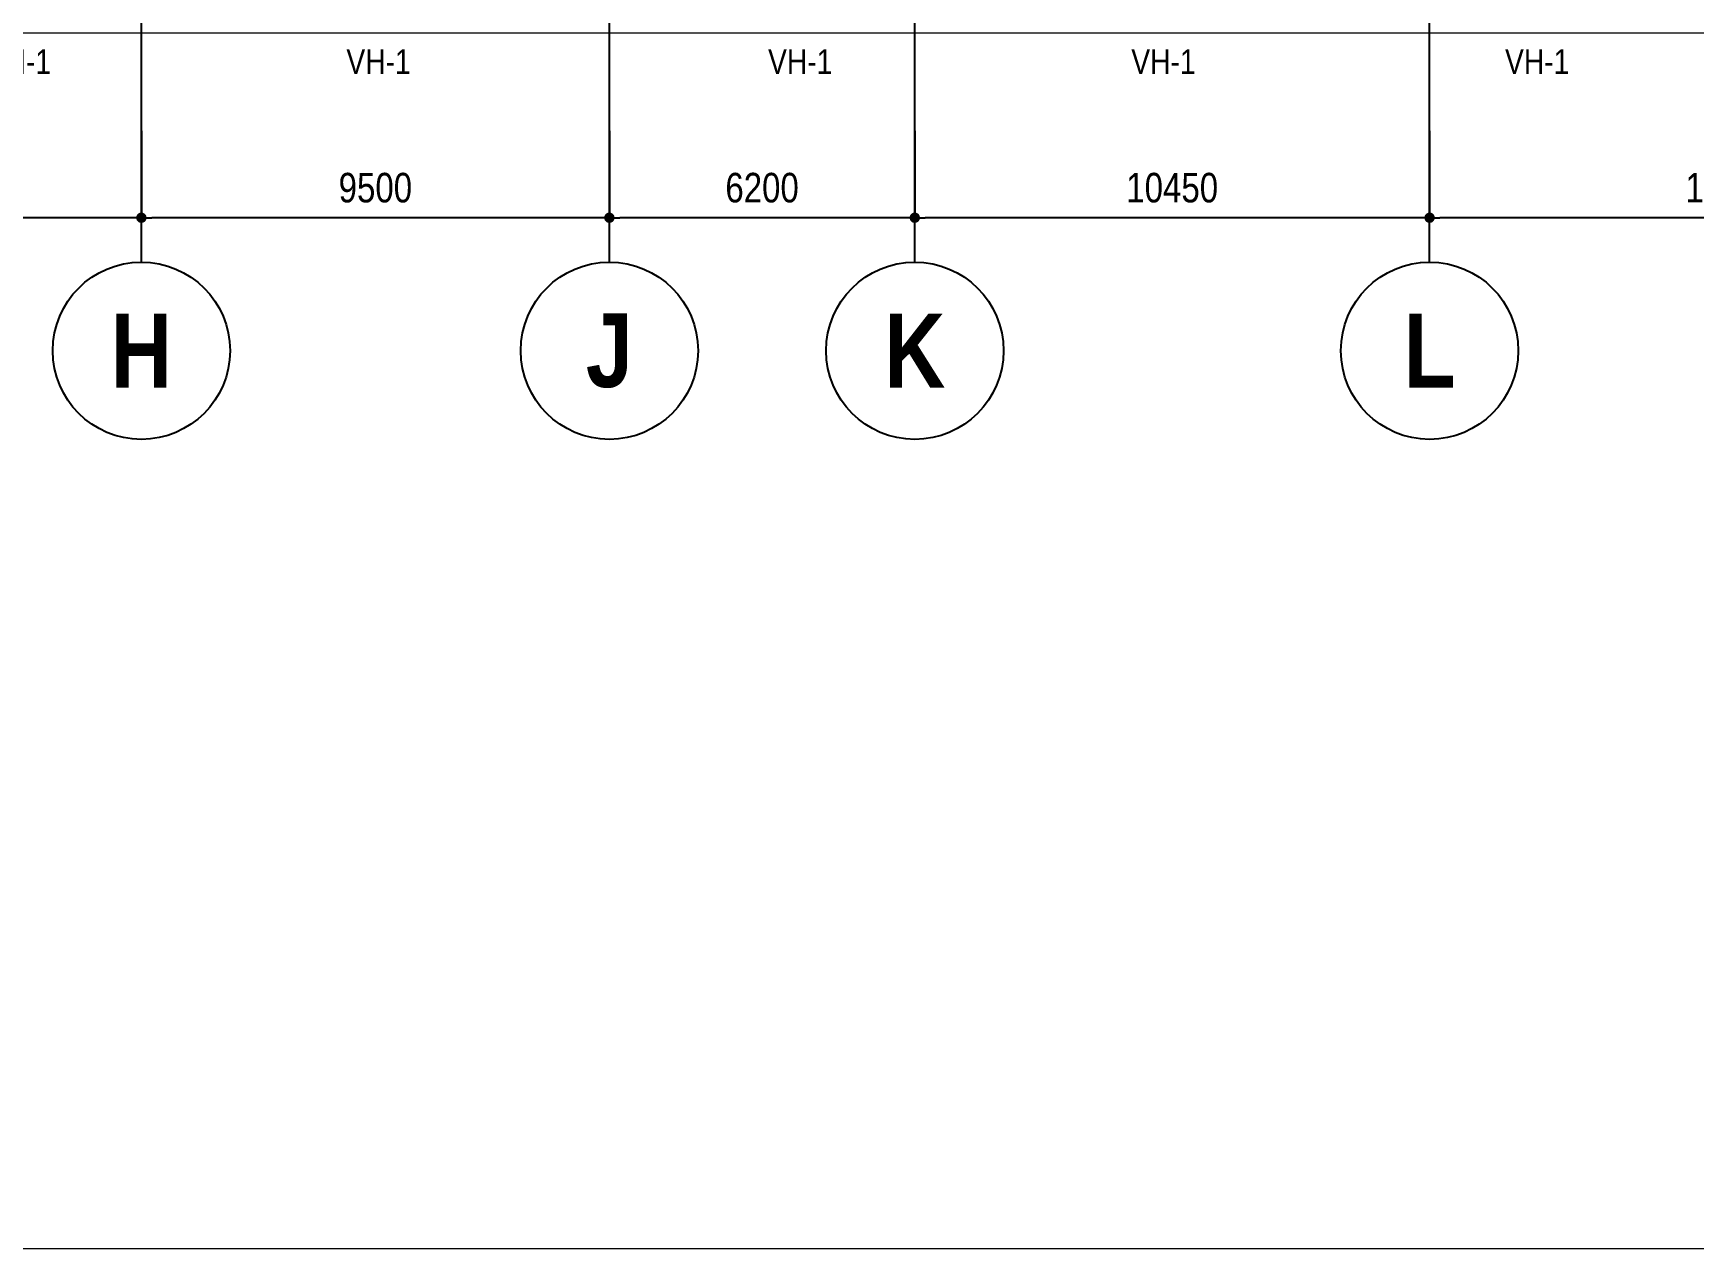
# Model space of a CAD drawing. Header units: millimetres. Extents: x 2356525 to 2927188, y -665534 to -417818.
# Drawn here: x 2761243 to 2794952, y -643665 to -618981 of the extents above; entities that cross this region are included whole.
import ezdxf
from ezdxf.enums import TextEntityAlignment as Align

# ---------------------------------------------------------------- set-up
doc = ezdxf.new("R2010")
doc.units = ezdxf.units.MM
doc.header["$LTSCALE"] = 200
doc.header["$MEASUREMENT"] = 0
doc.linetypes.add('CHG_XX_Luoi truc$0$MB_Luoi truc$0$Center101', pattern=[13, 10, -1, 1, -1])
doc.layers.get('0').update_dxf_attribs({"lineweight": 9})
doc.layers.get('Defpoints').update_dxf_attribs({"color": 10, "lineweight": 0})
for name, color, linetype, lineweight in [('CHG_XX_Cot_Ham 2$0$NS-Pier-H2', 150, 'Continuous', 13), ('CHG_XX_Damsan_Ham 2$0$CHG_XX_Damsan_Ham 2$0$DBAO', 3, 'Continuous', 13), ('CHG_XX_Damsan_Ham 2$0$HATCH', 57, 'Continuous', 9), ('DBAO', 90, 'Continuous', 13), ('MB_Luoi truc$0$Dim 300', 1, 'Continuous', 5), ('TEXT P X', 1, 'Continuous', 9)]:
    doc.layers.add(name, color=color, linetype=linetype, lineweight=lineweight)
doc.layers.add('CHG_XX_Luoi truc$0$Grid', color=34, linetype='Continuous')
doc.layers.add('CHG_XX_Luoi truc$0$Grid Line', color=251, linetype='CHG_XX_Luoi truc$0$MB_Luoi truc$0$Center101')
doc.styles.add('CHG_XX_Luoi truc$0$MB_Luoi truc$0$Grid A-F$0$VNI-HelveCB', font='')
doc.styles.add('MB_Luoi truc$0$Arial_C', font='arial.ttf', dxfattribs={"width": 0.8})
doc.styles.add('TTP-HelCon', font='')
doc.styles.get('CHG_XX_Luoi truc$0$MB_Luoi truc$0$Grid A-F$0$VNI-HelveCB').set_extended_font_data('VNI-Helve-Condense', bold=True)
doc.styles.get('TTP-HelCon').set_extended_font_data('VNI-Helve-Condense')
doc.dimstyles.new('MB_Luoi truc$0$Dim 300 (A1-A2)', dxfattribs={"dimscale": 300, "dimtxt": 2, "dimasz": 0.7, "dimexe": 0, "dimexo": 1, "dimgap": 1, "dimtad": 1, "dimdec": 0, "dimzin": 12, "dimdsep": 46, "dimtxsty": 'MB_Luoi truc$0$Arial_C', "dimblk": 'MB_Luoi truc$0$_Dot', "dimcen": 1, "dimclrd": 256, "dimclre": 256, "dimclrt": 3, "dimadec": 0, "dimazin": 0, "dimtfac": 1, "dimtdec": 0, "dimtix": 1, "dimtmove": 2, "dimatfit": 3, "dimldrblk": 'MB_Luoi truc$0$HTT Arrow 30', "dimfxl": 1, "dimtolj": 1, "dimtzin": 0, "dimarcsym": 0})

# ---------------------------------------------------------------- blocks, each defined once
blk = doc.blocks.new('MB_Luoi truc$0$_Dot')
at = {"color": 0, "linetype": 'ByBlock', "lineweight": -2}
blk.add_line((-0.5, 0), (-1, 0), dxfattribs=at)
at = {"color": 0, "linetype": 'ByBlock', "const_width": 0.5}
blk.add_lwpolyline([(-0.25, 0, 1), (0.25, 0, 1)], format="xyb", close=True, dxfattribs=at)
blk = doc.blocks.new('*D43')
at = {"layer": 'Defpoints', "color": 0, "transparency": 16777216}
for p in [(2789589, -621458), (2801839, -621458), (2789589, -622728)]:
    blk.add_point(p, dxfattribs=at)
at = {"layer": 'MB_Luoi truc$0$Dim 300', "lineweight": -2, "transparency": 16777216}
for p, q in [((2789589, -621758), (2789589, -622728)), ((2801839, -621758), (2801839, -622728)), ((2801629, -622728), (2789799, -622728))]:
    blk.add_line(p, q, dxfattribs=at)
at = {"layer": 'MB_Luoi truc$0$Dim 300', "lineweight": -2, "transparency": 16777216, "xscale": 210, "yscale": 210, "zscale": 210, "rotation": 180}
blk.add_blockref('MB_Luoi truc$0$_Dot', (2789589, -622728), dxfattribs=at)
at = {"layer": 'MB_Luoi truc$0$Dim 300', "lineweight": -2, "transparency": 16777216, "xscale": 210, "yscale": 210, "zscale": 210}
blk.add_blockref('MB_Luoi truc$0$_Dot', (2801839, -622728), dxfattribs=at)
at = {"layer": 'MB_Luoi truc$0$Dim 300', "color": 3, "transparency": 16777216, "insert": (2795714, -622121), "char_height": 600, "attachment_point": 5, "style": 'MB_Luoi truc$0$Arial_C'}
blk.add_mtext('\\A1;12250', dxfattribs=at)
blk = doc.blocks.new('MB_Luoi truc$0$HTT Arrow 30')
blk.add_hatch(color=256).paths.add_polyline_path([(-2.5, 0.375), (-2.5, -0.375), (0, 0)])
at = {"color": 0, "linetype": 'ByBlock', "lineweight": -2}
for p, q in [((0, 0), (-2.5, 0.375)), ((-2.5, -0.375), (-2.5, 0.375)), ((0, 0), (-2.5, -0.375))]:
    blk.add_line(p, q, dxfattribs=at)
blk = doc.blocks.new('*D44')
at = {"layer": 'Defpoints', "color": 0, "transparency": 16777216}
for p in [(2779139, -620666), (2789589, -620666), (2779139, -622728)]:
    blk.add_point(p, dxfattribs=at)
at = {"layer": 'MB_Luoi truc$0$Dim 300', "lineweight": -2, "transparency": 16777216}
for p, q in [((2779139, -620966), (2779139, -622728)), ((2789589, -620966), (2789589, -622728)), ((2789379, -622728), (2779349, -622728))]:
    blk.add_line(p, q, dxfattribs=at)
at = {"layer": 'MB_Luoi truc$0$Dim 300', "lineweight": -2, "transparency": 16777216, "xscale": 210, "yscale": 210, "zscale": 210, "rotation": 180}
blk.add_blockref('MB_Luoi truc$0$_Dot', (2779139, -622728), dxfattribs=at)
at = {"layer": 'MB_Luoi truc$0$Dim 300', "lineweight": -2, "transparency": 16777216, "xscale": 210, "yscale": 210, "zscale": 210}
blk.add_blockref('MB_Luoi truc$0$_Dot', (2789589, -622728), dxfattribs=at)
at = {"layer": 'MB_Luoi truc$0$Dim 300', "color": 3, "transparency": 16777216, "insert": (2784364, -622121), "char_height": 600, "attachment_point": 5, "style": 'MB_Luoi truc$0$Arial_C'}
blk.add_mtext('\\A1;10450', dxfattribs=at)
blk = doc.blocks.new('*D45')
at = {"layer": 'Defpoints', "color": 0, "transparency": 16777216}
for p in [(2772939, -620666), (2779139, -620666), (2772939, -622728)]:
    blk.add_point(p, dxfattribs=at)
at = {"layer": 'MB_Luoi truc$0$Dim 300', "lineweight": -2, "transparency": 16777216}
for p, q in [((2772939, -620966), (2772939, -622728)), ((2779139, -620966), (2779139, -622728)), ((2778929, -622728), (2773149, -622728))]:
    blk.add_line(p, q, dxfattribs=at)
at = {"layer": 'MB_Luoi truc$0$Dim 300', "lineweight": -2, "transparency": 16777216, "xscale": 210, "yscale": 210, "zscale": 210, "rotation": 180}
blk.add_blockref('MB_Luoi truc$0$_Dot', (2772939, -622728), dxfattribs=at)
at = {"layer": 'MB_Luoi truc$0$Dim 300', "lineweight": -2, "transparency": 16777216, "xscale": 210, "yscale": 210, "zscale": 210}
blk.add_blockref('MB_Luoi truc$0$_Dot', (2779139, -622728), dxfattribs=at)
at = {"layer": 'MB_Luoi truc$0$Dim 300', "color": 3, "transparency": 16777216, "insert": (2776039, -622121), "char_height": 600, "attachment_point": 5, "style": 'MB_Luoi truc$0$Arial_C'}
blk.add_mtext('\\A1;6200', dxfattribs=at)
blk = doc.blocks.new('*D46')
at = {"layer": 'Defpoints', "color": 0, "transparency": 16777216}
for p in [(2763439, -620666), (2772939, -620666), (2763439, -622728)]:
    blk.add_point(p, dxfattribs=at)
at = {"layer": 'MB_Luoi truc$0$Dim 300', "lineweight": -2, "transparency": 16777216}
for p, q in [((2763439, -620966), (2763439, -622728)), ((2772939, -620966), (2772939, -622728)), ((2772729, -622728), (2763649, -622728))]:
    blk.add_line(p, q, dxfattribs=at)
at = {"layer": 'MB_Luoi truc$0$Dim 300', "lineweight": -2, "transparency": 16777216, "xscale": 210, "yscale": 210, "zscale": 210, "rotation": 180}
blk.add_blockref('MB_Luoi truc$0$_Dot', (2763439, -622728), dxfattribs=at)
at = {"layer": 'MB_Luoi truc$0$Dim 300', "lineweight": -2, "transparency": 16777216, "xscale": 210, "yscale": 210, "zscale": 210}
blk.add_blockref('MB_Luoi truc$0$_Dot', (2772939, -622728), dxfattribs=at)
at = {"layer": 'MB_Luoi truc$0$Dim 300', "color": 3, "transparency": 16777216, "insert": (2768189, -622121), "char_height": 600, "attachment_point": 5, "style": 'MB_Luoi truc$0$Arial_C'}
blk.add_mtext('\\A1;9500', dxfattribs=at)
blk = doc.blocks.new('*D47')
at = {"layer": 'Defpoints', "color": 0, "transparency": 16777216}
for p in [(2756939, -620666), (2763439, -620666), (2756939, -622728)]:
    blk.add_point(p, dxfattribs=at)
at = {"layer": 'MB_Luoi truc$0$Dim 300', "lineweight": -2, "transparency": 16777216}
for p, q in [((2756939, -620966), (2756939, -622728)), ((2763439, -620966), (2763439, -622728)), ((2763229, -622728), (2757149, -622728))]:
    blk.add_line(p, q, dxfattribs=at)
at = {"layer": 'MB_Luoi truc$0$Dim 300', "lineweight": -2, "transparency": 16777216, "xscale": 210, "yscale": 210, "zscale": 210, "rotation": 180}
blk.add_blockref('MB_Luoi truc$0$_Dot', (2756939, -622728), dxfattribs=at)
at = {"layer": 'MB_Luoi truc$0$Dim 300', "lineweight": -2, "transparency": 16777216, "xscale": 210, "yscale": 210, "zscale": 210}
blk.add_blockref('MB_Luoi truc$0$_Dot', (2763439, -622728), dxfattribs=at)
at = {"layer": 'MB_Luoi truc$0$Dim 300', "color": 3, "transparency": 16777216, "insert": (2760189, -622121), "char_height": 600, "attachment_point": 5, "style": 'MB_Luoi truc$0$Arial_C'}
blk.add_mtext('\\A1;6500', dxfattribs=at)
blk = doc.blocks.new('*U835')
at = {"layer": 'CHG_XX_Luoi truc$0$Grid', "lineweight": -2}
blk.add_line((0, -3), (0, 0), dxfattribs=at)
blk.add_circle((0, -9), 6, dxfattribs=at)
at = {"layer": 'CHG_XX_Luoi truc$0$Grid Line'}
blk.add_line((0, 0), (0, 608), dxfattribs=at)
at = {"layer": 'CHG_XX_Luoi truc$0$Grid', "lineweight": -2, "style": 'CHG_XX_Luoi truc$0$MB_Luoi truc$0$Grid A-F$0$VNI-HelveCB'}
for tag, p in [('GRIDSUB', (0, 617)), ('GRID', (0, -9))]:
    blk.add_attdef(tag, text='', height=5, dxfattribs=at).set_placement(p, align=Align.MIDDLE)
blk = doc.blocks.new('*U840')
at = {"layer": 'CHG_XX_Luoi truc$0$Grid', "lineweight": -2}
blk.add_line((0, -3), (0, 0), dxfattribs=at)
blk.add_circle((0, -9), 6, dxfattribs=at)
at = {"layer": 'CHG_XX_Luoi truc$0$Grid Line'}
blk.add_line((0, 0), (0, 608), dxfattribs=at)
at = {"layer": 'CHG_XX_Luoi truc$0$Grid', "lineweight": -2, "style": 'CHG_XX_Luoi truc$0$MB_Luoi truc$0$Grid A-F$0$VNI-HelveCB'}
for tag, p in [('GRIDSUB', (0, 617)), ('GRID', (0, -9))]:
    blk.add_attdef(tag, text='', height=5, dxfattribs=at).set_placement(p, align=Align.MIDDLE)
blk = doc.blocks.new('CHG_XX_Luoi truc')
at = {"layer": 'CHG_XX_Luoi truc$0$Grid'}
ref = blk.add_blockref('*U840', (61150, -12747), dxfattribs=dict(at, xscale=300, yscale=300, zscale=300))
ref.add_attrib('GRID', 'H', dxfattribs={"lineweight": -2, "height": 1500, "style": 'CHG_XX_Luoi truc$0$MB_Luoi truc$0$Grid A-F$0$VNI-HelveCB'}).set_placement((61150, -15447), align=Align.MIDDLE)
ref = blk.add_blockref('*U835', (70650, -12747), dxfattribs=dict(at, xscale=300, yscale=300, zscale=300))
ref.add_attrib('GRID', 'J', dxfattribs={"lineweight": -2, "height": 1500, "style": 'CHG_XX_Luoi truc$0$MB_Luoi truc$0$Grid A-F$0$VNI-HelveCB'}).set_placement((70650, -15447), align=Align.MIDDLE)
ref = blk.add_blockref('*U835', (76850, -12747), dxfattribs=dict(at, xscale=300, yscale=300, zscale=300))
ref.add_attrib('GRID', 'K', dxfattribs={"lineweight": -2, "height": 1500, "style": 'CHG_XX_Luoi truc$0$MB_Luoi truc$0$Grid A-F$0$VNI-HelveCB'}).set_placement((76850, -15447), align=Align.MIDDLE)
ref = blk.add_blockref('*U835', (87300, -12747), dxfattribs=dict(at, xscale=300, yscale=300, zscale=300))
ref.add_attrib('GRID', 'L', dxfattribs={"lineweight": -2, "height": 1500, "style": 'CHG_XX_Luoi truc$0$MB_Luoi truc$0$Grid A-F$0$VNI-HelveCB'}).set_placement((87300, -15447), align=Align.MIDDLE)
blk = doc.blocks.new('CHG_XX_Cot_Ham 2')
at = {"layer": 'CHG_XX_Cot_Ham 2$0$NS-Pier-H2'}
blk.add_line((103575.5, -9000), (32350, -9000), dxfattribs=at)
blk.add_blockref('CHG_XX_Luoi truc', (0, 0), dxfattribs=at)
blk = doc.blocks.new('CHG_XX_Damsan_Ham 2', base_point=(3089256, -609981))
at = {"layer": 'CHG_XX_Damsan_Ham 2$0$CHG_XX_Damsan_Ham 2$0$DBAO'}
blk.add_blockref('CHG_XX_Cot_Ham 2', (0, 0), dxfattribs=at)
at = {"layer": 'CHG_XX_Damsan_Ham 2$0$HATCH'}
blk.add_blockref('CHG_XX_Cot_Ham 2', (0, 0), dxfattribs=at)

msp = doc.modelspace()

# ---------------------------------------------------------------- linework, layer by layer
at = {"layer": 'Defpoints'}
msp.add_lwpolyline([(2618120.8, -425369.7), (2927188.3, -425369.7), (2927188.3, -643664.7), (2618120.8, -643664.7)], close=True, dxfattribs=at)

# ---------------------------------------------------------------- block references
msp.add_blockref('CHG_XX_Damsan_Ham 2', (5791545.2, -1219962))
at = {"layer": 'DBAO'}
msp.add_blockref('CHG_XX_Cot_Ham 2', (2702289.2, -609981), dxfattribs=at)

# ---------------------------------------------------------------- texts
at = {"layer": 'TEXT P X', "style": 'TTP-HelCon'}
for p in [(2760301.5, -619807.2), (2767601.2, -619807.2), (2776160.5, -619807.2), (2783533.6, -619807.2), (2791120.2, -619807.2)]:
    msp.add_text('VH-1', height=500, dxfattribs=at).set_placement(p)

# ---------------------------------------------------------------- dimensions: what is measured, and where the dimension line sits
at = {"layer": 'MB_Luoi truc$0$Dim 300'}
for base, p1, p2, picture, middle in [((2756939.2, -622727.7), (2763439.2, -620665.9), (2756939.2, -620665.9), '*D47', (2760189.2, -622121.3)), ((2763439.2, -622727.7), (2772939.2, -620665.9), (2763439.2, -620665.9), '*D46', (2768189.2, -622121.3)), ((2772939.2, -622727.7), (2779139.2, -620665.9), (2772939.2, -620665.9), '*D45', (2776039.2, -622121.3)), ((2779139.2, -622727.7), (2789589.2, -620665.9), (2779139.2, -620665.9), '*D44', (2784364.2, -622121.3)), ((2789589.2, -622727.7), (2801839.2, -621458.1), (2789589.2, -621458.1), '*D43', (2795714.2, -622121.3))]:
    dim = msp.add_linear_dim(base=base, p1=p1, p2=p2, dimstyle='MB_Luoi truc$0$Dim 300 (A1-A2)', dxfattribs=at)
    dim.commit()
    dim.dimension.update_dxf_attribs({"geometry": picture, "text_midpoint": middle})

doc.saveas('drawing.dxf')
